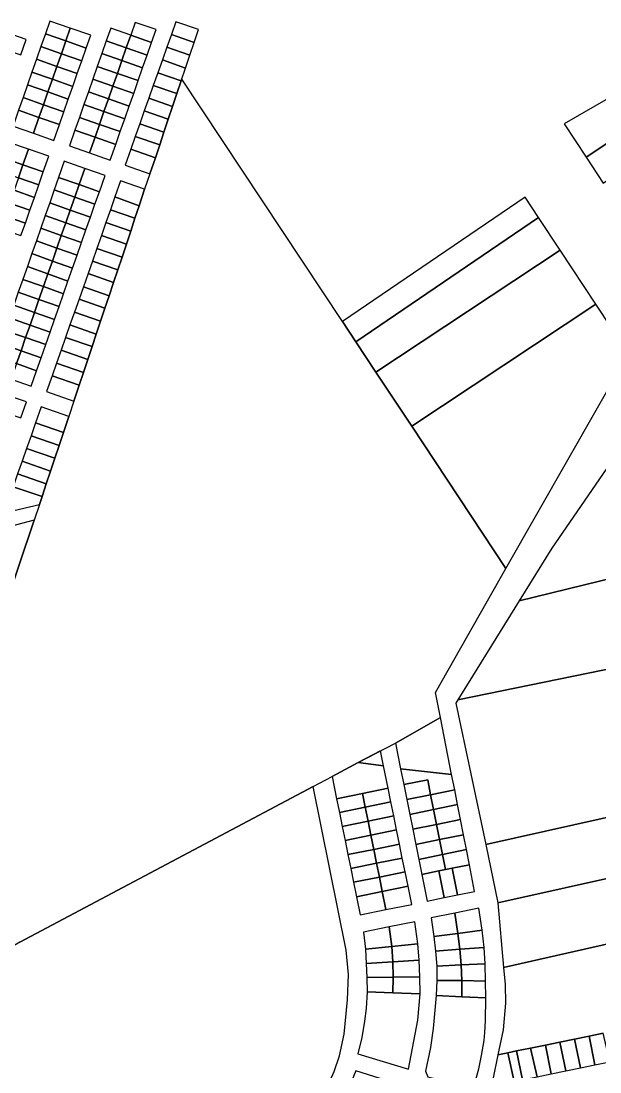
# Model space of a CAD drawing. Header units: metres. Extents: x 263639 to 269142, y 7370519 to 7372711.
# Drawn here: x 264438 to 264866, y 7371930 to 7372707 of the extents above; entities that cross this region are included whole.
import ezdxf

# ---------------------------------------------------------------- set-up
doc = ezdxf.new("R2010")
doc.units = ezdxf.units.M
doc.layers.add('LOTE', color=7, linetype='Continuous')

msp = doc.modelspace()

# ---------------------------------------------------------------- linework, layer by layer
at = {"layer": 'LOTE', "color": 7}
for points in [[(264455.56, 7372697.69), (264470.67, 7372692.4), (264473.98, 7372701.83), (264458.87, 7372707.13), (264455.56, 7372697.69)], [(264537.47, 7372700.75), (264522.01, 7372706.15), (264518.7, 7372696.71), (264534.15, 7372691.31), (264537.47, 7372700.75)], [(264565.65, 7372691.31), (264568.84, 7372700.79), (264552.07, 7372706.58), (264548.74, 7372697.15), (264565.65, 7372691.31)], [(264441.42, 7372693.46), (264426.59, 7372698.69), (264422.5, 7372687.14), (264437.37, 7372682.01), (264441.42, 7372693.46)], [(264452.26, 7372688.25), (264467.36, 7372682.96), (264470.67, 7372692.4), (264455.56, 7372697.69), (264452.26, 7372688.25)], [(264489.06, 7372696.55), (264473.98, 7372701.83), (264470.67, 7372692.4), (264485.75, 7372687.11), (264489.06, 7372696.55)], [(264500.59, 7372692.46), (264515.4, 7372687.27), (264518.7, 7372696.71), (264503.9, 7372701.89), (264500.59, 7372692.46)], [(264562.45, 7372681.84), (264565.65, 7372691.31), (264548.74, 7372697.15), (264545.41, 7372687.72), (264562.45, 7372681.84)], [(264485.75, 7372687.11), (264470.67, 7372692.4), (264467.36, 7372682.96), (264482.45, 7372677.67), (264485.75, 7372687.11)], [(264497.28, 7372683.02), (264512.1, 7372677.83), (264515.4, 7372687.27), (264500.59, 7372692.46), (264497.28, 7372683.02)], [(264534.15, 7372691.31), (264518.7, 7372696.71), (264515.4, 7372687.27), (264530.84, 7372681.88), (264534.15, 7372691.31)], [(264448.95, 7372678.81), (264464.06, 7372673.52), (264467.36, 7372682.96), (264452.26, 7372688.25), (264448.95, 7372678.81)], [(264482.45, 7372677.67), (264467.36, 7372682.96), (264464.06, 7372673.52), (264479.14, 7372668.24), (264482.45, 7372677.67)], [(264493.97, 7372673.58), (264508.8, 7372668.4), (264512.1, 7372677.83), (264497.28, 7372683.02), (264493.97, 7372673.58)], [(264530.84, 7372681.88), (264515.4, 7372687.27), (264512.1, 7372677.83), (264527.52, 7372672.45), (264530.84, 7372681.88)], [(264559.26, 7372672.36), (264562.45, 7372681.84), (264545.41, 7372687.72), (264542.08, 7372678.29), (264559.26, 7372672.36)], [(264445.64, 7372669.38), (264460.75, 7372664.08), (264464.06, 7372673.52), (264448.95, 7372678.81), (264445.64, 7372669.38)], [(264479.14, 7372668.24), (264464.06, 7372673.52), (264460.75, 7372664.08), (264475.83, 7372658.8), (264479.14, 7372668.24)], [(264490.66, 7372664.15), (264505.5, 7372658.96), (264508.8, 7372668.4), (264493.97, 7372673.58), (264490.66, 7372664.15)], [(264527.52, 7372672.45), (264512.1, 7372677.83), (264508.8, 7372668.4), (264524.2, 7372663.01), (264527.52, 7372672.45)], [(264556.07, 7372662.88), (264559.26, 7372672.36), (264542.08, 7372678.29), (264538.74, 7372668.87), (264556.07, 7372662.88)], [(264442.34, 7372659.94), (264457.44, 7372654.65), (264460.75, 7372664.08), (264445.64, 7372669.38), (264442.34, 7372659.94)], [(264524.2, 7372663.01), (264508.8, 7372668.4), (264505.5, 7372658.96), (264520.89, 7372653.58), (264524.2, 7372663.01)], [(264552.87, 7372653.41), (264556.07, 7372662.88), (264538.74, 7372668.87), (264535.41, 7372659.44), (264552.87, 7372653.41)], [(264439.03, 7372650.5), (264454.13, 7372645.21), (264457.44, 7372654.65), (264442.34, 7372659.94), (264439.03, 7372650.5)], [(264475.83, 7372658.8), (264460.75, 7372664.08), (264457.44, 7372654.65), (264472.53, 7372649.36), (264475.83, 7372658.8)], [(264487.34, 7372654.71), (264502.2, 7372649.52), (264505.5, 7372658.96), (264490.66, 7372664.15), (264487.34, 7372654.71)], [(264520.89, 7372653.58), (264505.5, 7372658.96), (264502.2, 7372649.52), (264517.57, 7372644.14), (264520.89, 7372653.58)], [(264549.68, 7372643.93), (264552.87, 7372653.41), (264535.41, 7372659.44), (264532.08, 7372650.01), (264549.68, 7372643.93)], [(264892.81, 7372661.77), (264839.47, 7372630.94), (264855.61, 7372606.27), (264906.91, 7372640.45), (264892.81, 7372661.77)], [(264435.72, 7372641.06), (264450.83, 7372635.77), (264454.13, 7372645.21), (264439.03, 7372650.5), (264435.72, 7372641.06)], [(264472.53, 7372649.36), (264457.44, 7372654.65), (264454.13, 7372645.21), (264469.22, 7372639.92), (264472.53, 7372649.36)], [(264484.03, 7372645.27), (264498.9, 7372640.08), (264502.2, 7372649.52), (264487.34, 7372654.71), (264484.03, 7372645.27)], [(264469.22, 7372639.92), (264454.13, 7372645.21), (264450.83, 7372635.77), (264465.91, 7372630.49), (264469.22, 7372639.92)], [(264480.72, 7372635.84), (264495.6, 7372630.64), (264498.9, 7372640.08), (264484.03, 7372645.27), (264480.72, 7372635.84)], [(264517.57, 7372644.14), (264502.2, 7372649.52), (264498.9, 7372640.08), (264514.25, 7372634.71), (264517.57, 7372644.14)], [(264546.49, 7372634.45), (264549.68, 7372643.93), (264532.08, 7372650.01), (264528.74, 7372640.58), (264546.49, 7372634.45)], [(264446.75, 7372624.12), (264450.83, 7372635.77), (264435.72, 7372641.06), (264431.64, 7372629.42), (264446.75, 7372624.12)], [(264465.91, 7372630.49), (264450.83, 7372635.77), (264446.75, 7372624.12), (264461.83, 7372618.84), (264465.91, 7372630.49)], [(264477.41, 7372626.4), (264492.3, 7372621.2), (264495.6, 7372630.64), (264480.72, 7372635.84), (264477.41, 7372626.4)], [(264514.25, 7372634.71), (264498.9, 7372640.08), (264495.6, 7372630.64), (264510.94, 7372625.28), (264514.25, 7372634.71)], [(264543.29, 7372624.98), (264546.49, 7372634.45), (264528.74, 7372640.58), (264525.41, 7372631.15), (264543.29, 7372624.98)], [(264919.54, 7372621.33), (264906.91, 7372640.45), (264855.61, 7372606.27), (264868.15, 7372587.09), (264919.54, 7372621.33)], [(264510.94, 7372625.28), (264495.6, 7372630.64), (264492.3, 7372621.2), (264507.62, 7372615.84), (264510.94, 7372625.28)], [(264525.41, 7372631.15), (264522.08, 7372621.72), (264540.1, 7372615.5), (264543.29, 7372624.98), (264525.41, 7372631.15)], [(264473.31, 7372614.71), (264488.21, 7372609.5), (264492.3, 7372621.2), (264477.41, 7372626.4), (264473.31, 7372614.71)], [(264503.51, 7372604.15), (264507.62, 7372615.84), (264492.3, 7372621.2), (264488.21, 7372609.5), (264503.51, 7372604.15)], [(264536.91, 7372606.02), (264540.1, 7372615.5), (264522.08, 7372621.72), (264518.75, 7372612.29), (264536.91, 7372606.02)], [(264438.98, 7372600.75), (264443.04, 7372612.33), (264427.88, 7372617.6), (264423.83, 7372606.04), (264438.98, 7372600.75)], [(264453.99, 7372595.51), (264458.05, 7372607.11), (264443.04, 7372612.33), (264438.98, 7372600.75), (264453.99, 7372595.51)], [(264518.75, 7372612.29), (264514.58, 7372600.51), (264532.91, 7372594.18), (264536.91, 7372606.02), (264518.75, 7372612.29)], [(264435.61, 7372591.14), (264438.98, 7372600.75), (264423.83, 7372606.04), (264420.47, 7372596.43), (264435.61, 7372591.14)], [(264450.63, 7372585.9), (264453.99, 7372595.51), (264438.98, 7372600.75), (264435.61, 7372591.14), (264450.63, 7372585.9)], [(264469.54, 7372603.33), (264465.36, 7372591.44), (264480.51, 7372586.11), (264484.68, 7372598.06), (264469.54, 7372603.33)], [(264484.68, 7372598.06), (264480.51, 7372586.11), (264495.48, 7372580.85), (264499.69, 7372592.84), (264484.68, 7372598.06)], [(264447.38, 7372576.62), (264450.63, 7372585.9), (264435.61, 7372591.14), (264432.36, 7372581.86), (264447.38, 7372576.62)], [(264465.36, 7372591.44), (264462.11, 7372582.17), (264477.27, 7372576.84), (264480.51, 7372586.11), (264465.36, 7372591.44)], [(264529, 7372582.64), (264511.2, 7372588.83), (264507.03, 7372576.97), (264524.92, 7372570.42), (264529, 7372582.64)], [(264444.09, 7372567.2), (264447.38, 7372576.62), (264432.36, 7372581.86), (264429.06, 7372572.45), (264444.09, 7372567.2)], [(264462.11, 7372582.17), (264458.75, 7372572.59), (264473.92, 7372567.26), (264477.27, 7372576.84), (264462.11, 7372582.17)], [(264480.51, 7372586.11), (264477.27, 7372576.84), (264492.23, 7372571.58), (264495.48, 7372580.85), (264480.51, 7372586.11)], [(264440.73, 7372557.6), (264444.09, 7372567.2), (264429.06, 7372572.45), (264425.7, 7372562.85), (264440.73, 7372557.6)], [(264458.75, 7372572.59), (264455.44, 7372563.18), (264470.63, 7372557.84), (264473.92, 7372567.26), (264458.75, 7372572.59)], [(264477.27, 7372576.84), (264473.92, 7372567.26), (264488.87, 7372562.01), (264492.23, 7372571.58), (264477.27, 7372576.84)], [(264524.92, 7372570.42), (264507.03, 7372576.97), (264503.68, 7372567.45), (264521.82, 7372561.14), (264524.92, 7372570.42)], [(264810.5, 7372576.79), (264675.39, 7372484.71), (264685.33, 7372469.7), (264820.42, 7372561.77), (264810.5, 7372576.79)], [(264473.92, 7372567.26), (264470.63, 7372557.84), (264485.56, 7372552.59), (264488.87, 7372562.01), (264473.92, 7372567.26)], [(264521.82, 7372561.14), (264503.68, 7372567.45), (264500.37, 7372558.03), (264518.66, 7372551.66), (264521.82, 7372561.14)], [(264437.51, 7372548.4), (264440.73, 7372557.6), (264425.7, 7372562.85), (264422.47, 7372553.65), (264437.51, 7372548.4)], [(264470.63, 7372557.84), (264455.44, 7372563.18), (264452.15, 7372553.78), (264467.35, 7372548.44), (264470.63, 7372557.84)], [(264470.63, 7372557.84), (264467.35, 7372548.44), (264482.27, 7372543.2), (264485.56, 7372552.59), (264470.63, 7372557.84)], [(264518.66, 7372551.66), (264500.37, 7372558.03), (264497.04, 7372548.53), (264515.47, 7372542.12), (264518.66, 7372551.66)], [(264820.42, 7372561.77), (264685.33, 7372469.7), (264700.14, 7372447.34), (264836.41, 7372537.58), (264820.42, 7372561.77)], [(264467.35, 7372548.44), (264452.15, 7372553.78), (264448.86, 7372544.43), (264464.08, 7372539.08), (264467.35, 7372548.44)], [(264464.08, 7372539.08), (264448.86, 7372544.43), (264445.55, 7372535), (264460.75, 7372529.55), (264464.08, 7372539.08)], [(264467.35, 7372548.44), (264464.08, 7372539.08), (264478.98, 7372533.84), (264482.27, 7372543.2), (264467.35, 7372548.44)], [(264515.47, 7372542.12), (264497.04, 7372548.53), (264493.67, 7372538.93), (264512.25, 7372532.47), (264515.47, 7372542.12)], [(264460.75, 7372529.55), (264445.55, 7372535), (264442.2, 7372525.45), (264457.41, 7372520), (264460.75, 7372529.55)], [(264464.08, 7372539.08), (264460.75, 7372529.55), (264475.61, 7372524.22), (264478.98, 7372533.84), (264464.08, 7372539.08)], [(264512.25, 7372532.47), (264493.67, 7372538.93), (264490.37, 7372529.55), (264509.1, 7372523.04), (264512.25, 7372532.47)], [(264836.41, 7372537.58), (264700.14, 7372447.34), (264726.58, 7372407.41), (264862.8, 7372497.62), (264836.41, 7372537.58)], [(264460.75, 7372529.55), (264457.41, 7372520), (264472.26, 7372514.68), (264475.61, 7372524.22), (264460.75, 7372529.55)], [(264509.1, 7372523.04), (264490.37, 7372529.55), (264487.09, 7372520.23), (264505.97, 7372513.66), (264509.1, 7372523.04)], [(264442.2, 7372525.45), (264438.86, 7372515.93), (264454.12, 7372510.58), (264457.41, 7372520), (264442.2, 7372525.45)], [(264457.41, 7372520), (264454.12, 7372510.58), (264468.99, 7372505.36), (264472.26, 7372514.68), (264457.41, 7372520)], [(264505.97, 7372513.66), (264487.09, 7372520.23), (264483.66, 7372510.46), (264502.69, 7372503.84), (264505.97, 7372513.66)], [(264438.86, 7372515.93), (264435.52, 7372506.41), (264450.79, 7372501.05), (264454.12, 7372510.58), (264438.86, 7372515.93)], [(264454.12, 7372510.58), (264450.79, 7372501.05), (264465.65, 7372495.84), (264468.99, 7372505.36), (264454.12, 7372510.58)], [(264502.69, 7372503.84), (264483.66, 7372510.46), (264480.44, 7372501.29), (264499.61, 7372494.62), (264502.69, 7372503.84)], [(264435.52, 7372506.41), (264432.14, 7372496.79), (264447.43, 7372491.42), (264450.79, 7372501.05), (264435.52, 7372506.41)], [(264432.14, 7372496.79), (264428.9, 7372487.55), (264444.2, 7372482.18), (264447.43, 7372491.42), (264432.14, 7372496.79)], [(264450.79, 7372501.05), (264447.43, 7372491.42), (264462.27, 7372486.22), (264465.65, 7372495.84), (264450.79, 7372501.05)], [(264499.61, 7372494.62), (264480.44, 7372501.29), (264477.11, 7372491.8), (264496.43, 7372485.08), (264499.61, 7372494.62)], [(264862.8, 7372497.62), (264726.58, 7372407.41), (264796.27, 7372302.17), (264886.98, 7372461.02), (264862.8, 7372497.62)], [(264444.2, 7372482.18), (264428.9, 7372487.55), (264425.63, 7372478.25), (264440.95, 7372472.88), (264444.2, 7372482.18)], [(264447.43, 7372491.42), (264444.2, 7372482.18), (264459.03, 7372476.98), (264462.27, 7372486.22), (264447.43, 7372491.42)], [(264496.43, 7372485.08), (264477.11, 7372491.8), (264473.75, 7372482.25), (264493.22, 7372475.48), (264496.43, 7372485.08)], [(264440.95, 7372472.88), (264455.77, 7372467.68), (264459.03, 7372476.98), (264444.2, 7372482.18), (264440.95, 7372472.88)], [(264493.22, 7372475.48), (264473.75, 7372482.25), (264470.51, 7372473.03), (264490.12, 7372466.2), (264493.22, 7372475.48)], [(264440.95, 7372472.88), (264425.63, 7372478.25), (264422.22, 7372468.52), (264437.55, 7372463.14), (264440.95, 7372472.88)], [(264437.55, 7372463.14), (264452.36, 7372457.95), (264455.77, 7372467.68), (264440.95, 7372472.88), (264437.55, 7372463.14)], [(264490.12, 7372466.2), (264470.51, 7372473.03), (264467.16, 7372463.5), (264486.92, 7372456.62), (264490.12, 7372466.2)], [(264437.55, 7372463.14), (264422.22, 7372468.52), (264418.87, 7372458.99), (264434.22, 7372453.61), (264437.55, 7372463.14)], [(264486.92, 7372456.62), (264467.16, 7372463.5), (264463.8, 7372453.91), (264483.7, 7372446.98), (264486.92, 7372456.62)], [(264434.22, 7372453.61), (264449.01, 7372448.42), (264452.36, 7372457.95), (264437.55, 7372463.14), (264434.22, 7372453.61)], [(264444.97, 7372436.9), (264449.01, 7372448.42), (264434.22, 7372453.61), (264430.18, 7372442.07), (264444.97, 7372436.9)], [(264483.7, 7372446.98), (264463.8, 7372453.91), (264460.56, 7372444.69), (264480.61, 7372437.72), (264483.7, 7372446.98)], [(264480.61, 7372437.72), (264460.56, 7372444.69), (264456.42, 7372432.91), (264476.65, 7372425.85), (264480.61, 7372437.72)], [(264998.31, 7372325.34), (264919.18, 7372446.5), (264830.18, 7372317.05), (264806.07, 7372278.08), (264998.31, 7372325.34)], [(264421.95, 7372418.76), (264437.29, 7372413.43), (264441.46, 7372425.45), (264426.03, 7372430.64), (264421.95, 7372418.76)], [(264452.45, 7372421.62), (264448.29, 7372409.78), (264468.89, 7372402.61), (264472.87, 7372414.52), (264452.45, 7372421.62)], [(264468.89, 7372402.61), (264448.29, 7372409.78), (264444.96, 7372400.28), (264465.73, 7372393.15), (264468.89, 7372402.61)], [(264465.73, 7372393.15), (264444.96, 7372400.28), (264441.67, 7372390.94), (264462.59, 7372383.76), (264465.73, 7372393.15)], [(264462.59, 7372383.76), (264441.67, 7372390.94), (264438.31, 7372381.36), (264459.38, 7372374.13), (264462.59, 7372383.76)], [(264459.38, 7372374.13), (264438.31, 7372381.36), (264435.02, 7372371.99), (264456.23, 7372364.71), (264459.38, 7372374.13)], [(264456.23, 7372364.71), (264435.02, 7372371.99), (264431.7, 7372362.56), (264453.07, 7372355.23), (264456.23, 7372364.71)], [(264431.7, 7372362.56), (264424.93, 7372343.28), (264451.14, 7372349.47), (264453.07, 7372355.23), (264431.7, 7372362.56)], [(264284.37, 7372194.27), (264318.22, 7372188.34), (264332.18, 7372185.23), (264346.35, 7372179.8), (264357.68, 7372176.05), (264368.89, 7372173.8), (264383.02, 7372172.23), (264390.64, 7372169.53), (264447.23, 7372337.75), (264267.11, 7372290.31), (264243.35, 7372206.09), (264284.37, 7372194.27)], [(264910.22, 7372235.4), (265039.73, 7372261.91), (264998.31, 7372325.34), (264806.07, 7372278.08), (264760.73, 7372204.8), (264910.22, 7372235.4)], [(264932.59, 7372131.56), (264932.59, 7372131.56), (264910.22, 7372235.4), (264760.73, 7372204.8), (264759.28, 7372202.44), (264781.28, 7372097.73), (264932.59, 7372131.56)], [(264714.47, 7372172.81), (264718.31, 7372153.72), (264756.12, 7372149.74), (264747.9, 7372191.75), (264714.47, 7372172.81)], [(264703.51, 7372167.04), (264686.92, 7372158.51), (264705.74, 7372156.01), (264703.51, 7372167.04)], [(264667.64, 7372148.06), (264670.97, 7372131.67), (264690.08, 7372135.55), (264709.11, 7372139.42), (264705.74, 7372156.01), (264705.74, 7372156.01), (264686.92, 7372158.51), (264667.64, 7372148.06)], [(264756.12, 7372149.74), (264718.31, 7372153.72), (264720.63, 7372142.19), (264738.37, 7372145.79), (264740.58, 7372134.7), (264758.36, 7372138.31), (264756.12, 7372149.74)], [(265139.59, 7372086.1), (265133.01, 7372104.53), (265110.43, 7372152.8), (265105.79, 7372160.06), (264934, 7372124.98), (264941.85, 7372088.54), (264790.32, 7372054.67), (264794.54, 7372006.86), (265071.15, 7372069.44), (265139.59, 7372086.1)], [(264722.87, 7372131.1), (264740.58, 7372134.7), (264738.37, 7372145.79), (264720.63, 7372142.19), (264722.87, 7372131.1)], [(264709.11, 7372139.42), (264690.08, 7372135.55), (264692.14, 7372125.44), (264711.13, 7372129.43), (264709.11, 7372139.42)], [(264758.36, 7372138.31), (264740.58, 7372134.7), (264742.77, 7372123.74), (264760.5, 7372127.34), (264758.36, 7372138.31)], [(264673.04, 7372121.44), (264692.14, 7372125.44), (264690.08, 7372135.55), (264670.97, 7372131.67), (264673.04, 7372121.44)], [(264711.13, 7372129.43), (264692.14, 7372125.44), (264694.24, 7372115.08), (264713.26, 7372118.94), (264711.13, 7372129.43)], [(264725.07, 7372120.15), (264742.77, 7372123.74), (264740.58, 7372134.7), (264722.87, 7372131.1), (264725.07, 7372120.15)], [(264790.32, 7372054.67), (264941.85, 7372088.54), (264934, 7372124.98), (264932.59, 7372131.56), (264781.28, 7372097.73), (264790.32, 7372054.67)], [(264675.12, 7372111.2), (264694.24, 7372115.08), (264692.14, 7372125.44), (264673.04, 7372121.44), (264675.12, 7372111.2)], [(264727.29, 7372109.12), (264744.98, 7372112.72), (264742.77, 7372123.74), (264725.07, 7372120.15), (264727.29, 7372109.12)], [(264760.5, 7372127.34), (264742.77, 7372123.74), (264744.98, 7372112.72), (264762.66, 7372116.31), (264760.5, 7372127.34)], [(264677.22, 7372100.86), (264696.34, 7372104.74), (264694.24, 7372115.08), (264675.12, 7372111.2), (264677.22, 7372100.86)], [(264713.26, 7372118.94), (264694.24, 7372115.08), (264696.34, 7372104.74), (264715.36, 7372108.6), (264713.26, 7372118.94)], [(264762.66, 7372116.31), (264744.98, 7372112.72), (264747.21, 7372101.53), (264764.85, 7372105.11), (264762.66, 7372116.31)], [(264715.36, 7372108.6), (264696.34, 7372104.74), (264698.48, 7372094.21), (264717.5, 7372098.07), (264715.36, 7372108.6)], [(264729.55, 7372097.94), (264747.21, 7372101.53), (264744.98, 7372112.72), (264727.29, 7372109.12), (264729.55, 7372097.94)], [(264679.36, 7372090.33), (264698.48, 7372094.21), (264696.34, 7372104.74), (264677.22, 7372100.86), (264679.36, 7372090.33)], [(264717.5, 7372098.07), (264698.48, 7372094.21), (264700.57, 7372083.94), (264719.59, 7372087.8), (264717.5, 7372098.07)], [(264731.78, 7372086.86), (264749.43, 7372090.44), (264747.21, 7372101.53), (264729.55, 7372097.94), (264731.78, 7372086.86)], [(264764.85, 7372105.11), (264747.21, 7372101.53), (264749.43, 7372090.44), (264767.02, 7372094.02), (264764.85, 7372105.11)], [(264681.45, 7372080.06), (264700.57, 7372083.94), (264698.48, 7372094.21), (264679.36, 7372090.33), (264681.45, 7372080.06)], [(264734.02, 7372075.71), (264746.55, 7372078.25), (264751.66, 7372079.29), (264749.43, 7372090.44), (264731.78, 7372086.86), (264734.02, 7372075.71)], [(264767.02, 7372094.02), (264749.43, 7372090.44), (264751.66, 7372079.29), (264756.4, 7372080.26), (264769.2, 7372082.86), (264767.02, 7372094.02)], [(264683.51, 7372069.89), (264702.63, 7372073.77), (264700.57, 7372083.94), (264681.45, 7372080.06), (264683.51, 7372069.89)], [(264719.59, 7372087.8), (264700.57, 7372083.94), (264702.63, 7372073.77), (264721.65, 7372077.63), (264719.59, 7372087.8)], [(264769.2, 7372082.86), (264756.4, 7372080.26), (264760.35, 7372060.5), (264773.07, 7372063.07), (264769.2, 7372082.86)], [(264721.65, 7372077.63), (264702.63, 7372073.77), (264704.8, 7372063.07), (264723.83, 7372066.93), (264721.65, 7372077.63)], [(264750.49, 7372058.51), (264746.55, 7372078.25), (264734.02, 7372075.71), (264738, 7372055.98), (264750.49, 7372058.51)], [(264760.35, 7372060.5), (264756.4, 7372080.26), (264751.66, 7372079.29), (264746.55, 7372078.25), (264750.49, 7372058.51), (264760.35, 7372060.5)], [(264685.69, 7372059.19), (264704.8, 7372063.07), (264702.63, 7372073.77), (264683.51, 7372069.89), (264685.69, 7372059.19)], [(264723.83, 7372066.93), (264704.8, 7372063.07), (264707.53, 7372049.64), (264726.55, 7372053.51), (264723.83, 7372066.93)], [(264707.53, 7372049.64), (264704.8, 7372063.07), (264685.69, 7372059.19), (264688.41, 7372045.76), (264707.53, 7372049.64)], [(264743.02, 7372029.75), (264760.77, 7372032.06), (264758.42, 7372047.08), (264740.85, 7372043.55), (264743.02, 7372029.75)], [(264776.1, 7372050.63), (264758.42, 7372047.08), (264760.77, 7372032.06), (264778.73, 7372034.4), (264776.1, 7372050.63)], [(264692.46, 7372020.29), (264711.81, 7372022.29), (264709.79, 7372036.84), (264691.01, 7372033.06), (264692.46, 7372020.29)], [(264728.8, 7372040.67), (264709.79, 7372036.84), (264711.81, 7372022.29), (264731.1, 7372024.28), (264728.8, 7372040.67)], [(264744.15, 7372018.97), (264762.14, 7372020.33), (264760.77, 7372032.06), (264743.02, 7372029.75), (264744.15, 7372018.97)], [(264778.73, 7372034.4), (264760.77, 7372032.06), (264762.14, 7372020.33), (264780.1, 7372021.7), (264778.73, 7372034.4)], [(264692.99, 7372009.84), (264712.57, 7372011.08), (264711.81, 7372022.29), (264692.46, 7372020.29), (264692.99, 7372009.84)], [(264731.1, 7372024.28), (264711.81, 7372022.29), (264712.57, 7372011.08), (264732.2, 7372012.32), (264731.1, 7372024.28)], [(264745.12, 7372007.93), (264763.1, 7372008.72), (264762.14, 7372020.33), (264744.15, 7372018.97), (264745.12, 7372007.93)], [(264780.1, 7372021.7), (264762.14, 7372020.33), (264763.1, 7372008.72), (264780.96, 7372009.5), (264780.1, 7372021.7)], [(264693.26, 7371999.49), (264712.89, 7371999.65), (264712.57, 7372011.08), (264692.99, 7372009.84), (264693.26, 7371999.49)], [(264732.2, 7372012.32), (264712.57, 7372011.08), (264712.89, 7371999.65), (264732.54, 7371999.81), (264732.2, 7372012.32)], [(264745.17, 7371997.24), (264763.53, 7371997.23), (264763.1, 7372008.72), (264745.12, 7372007.93), (264745.17, 7371997.24)], [(264780.96, 7372009.5), (264763.1, 7372008.72), (264763.53, 7371997.23), (264781.12, 7371996.8), (264780.96, 7372009.5)], [(264693.53, 7371988.9), (264712.68, 7371988.12), (264712.89, 7371999.65), (264693.26, 7371999.49), (264693.53, 7371988.9)], [(264732.54, 7371999.81), (264712.89, 7371999.65), (264712.68, 7371988.12), (264732.89, 7371987.29), (264732.54, 7371999.81)], [(264744.74, 7371986.1), (264763.58, 7371985.24), (264763.53, 7371997.23), (264745.17, 7371997.24), (264744.74, 7371986.1)], [(264781.12, 7371996.8), (264763.53, 7371997.23), (264763.58, 7371985.24), (264781.28, 7371984.4), (264781.12, 7371996.8)], [(264732.89, 7371987.29), (264712.68, 7371988.12), (264693.53, 7371988.9), (264692.76, 7371976.57), (264691.6, 7371967.01), (264689.59, 7371954.94), (264686.74, 7371942.95), (264724.09, 7371931.66), (264731.17, 7371967.74), (264732.89, 7371987.29)], [(264781.28, 7371984.4), (264763.58, 7371985.24), (264744.74, 7371986.1), (264742.35, 7371961.72), (264740.58, 7371947.64), (264736.8, 7371930.24), (264738.6, 7371925.99), (264772.26, 7371917.79), (264776.26, 7371931.83), (264778.3, 7371941.61), (264780.27, 7371952.92), (264780.71, 7371958.67), (264781.1, 7371967.25), (264781.28, 7371984.4)], [(264857.78, 7371956.07), (264862.13, 7371934.83), (264873.04, 7371937.08), (264868.09, 7371958.18), (264857.78, 7371956.07)], [(264825.44, 7371949.43), (264829.8, 7371928.17), (264840.5, 7371930.37), (264836.15, 7371951.63), (264825.44, 7371949.43)], [(264836.15, 7371951.63), (264840.5, 7371930.37), (264851.37, 7371932.61), (264847.02, 7371953.86), (264836.15, 7371951.63)], [(264847.02, 7371953.86), (264851.37, 7371932.61), (264862.13, 7371934.83), (264857.78, 7371956.07), (264847.02, 7371953.86)], [(264790.34, 7371942.23), (264786.69, 7371924.02), (264787.34, 7371923.04), (264788.15, 7371922.19), (264788.77, 7371921.71), (264789.41, 7371921.33), (264790.3, 7371920.94), (264791.71, 7371920.62), (264793.27, 7371920.64), (264802.32, 7371922.5), (264797.63, 7371943.73), (264790.34, 7371942.23)], [(264797.63, 7371943.73), (264802.32, 7371922.5), (264808.49, 7371923.78), (264804.13, 7371945.06), (264797.63, 7371943.73)], [(264804.13, 7371945.06), (264808.49, 7371923.78), (264819.27, 7371926), (264814.52, 7371947.19), (264804.13, 7371945.06)], [(264814.52, 7371947.19), (264819.27, 7371926), (264829.8, 7371928.17), (264825.44, 7371949.43), (264814.52, 7371947.19)], [(264721.88, 7371918.66), (264685.11, 7371930.25), (264677.67, 7371911.88), (264694.99, 7371904.11), (264713.12, 7371895.97), (264721.88, 7371918.66)]]:
    msp.add_lwpolyline(points, close=True, dxfattribs=at)
for points in [[(264436.65, 7372025.46), (264653.63, 7372140.81), (264667.64, 7372148.06), (264686.92, 7372158.51), (264714.47, 7372172.81), (264747.9, 7372191.75), (264744.26, 7372210.37), (264744.26, 7372210.37), (264796.27, 7372302.17), (264726.58, 7372407.41), (264700.14, 7372447.34), (264685.33, 7372469.7), (264675.39, 7372484.71), (264556.52, 7372664.22), (264556.52, 7372664.22), (264556.07, 7372662.88), (264552.87, 7372653.41), (264549.68, 7372643.93), (264546.49, 7372634.45), (264543.29, 7372624.98), (264540.1, 7372615.5), (264536.91, 7372606.02), (264532.91, 7372594.18), (264529, 7372582.64), (264524.92, 7372570.42), (264521.82, 7372561.14), (264518.66, 7372551.66), (264515.47, 7372542.12), (264512.25, 7372532.47), (264509.1, 7372523.04), (264505.97, 7372513.66), (264502.69, 7372503.84), (264499.61, 7372494.62), (264496.43, 7372485.08), (264493.22, 7372475.48), (264490.12, 7372466.2), (264486.92, 7372456.62), (264483.7, 7372446.98), (264480.61, 7372437.72), (264476.65, 7372425.85), (264472.87, 7372414.52), (264468.89, 7372402.61), (264465.73, 7372393.15), (264462.59, 7372383.76), (264459.38, 7372374.13), (264456.23, 7372364.71), (264453.07, 7372355.23), (264451.14, 7372349.47), (264447.23, 7372337.75), (264390.64, 7372169.53)], [(264660.51, 7371910.53), (264669.1, 7371929.82), (264673.24, 7371941.53), (264676.6, 7371957.45), (264679.12, 7371982.86), (264679.72, 7372001.54), (264678.05, 7372019.56), (264653.63, 7372140.81), (264436.65, 7372025.46), (264436.65, 7372025.46), (264417.63, 7372014.45), (264417.63, 7372014.45), (264269.37, 7371930.8), (264357.88, 7371843.01)], [(265071.15, 7372069.44), (264794.54, 7372006.86), (264794.54, 7372006.86), (264794.54, 7372006.86), (264795.69, 7371994.32), (264795.99, 7371980.4), (264794.17, 7371960.61), (264790.34, 7371942.23), (264797.63, 7371943.73), (264804.13, 7371945.06), (264804.13, 7371945.06), (264814.52, 7371947.19), (264825.44, 7371949.43), (264836.15, 7371951.63), (264847.02, 7371953.86), (264857.78, 7371956.07), (264868.09, 7371958.18)]]:
    msp.add_lwpolyline(points, dxfattribs=at)

doc.saveas('drawing.dxf')
